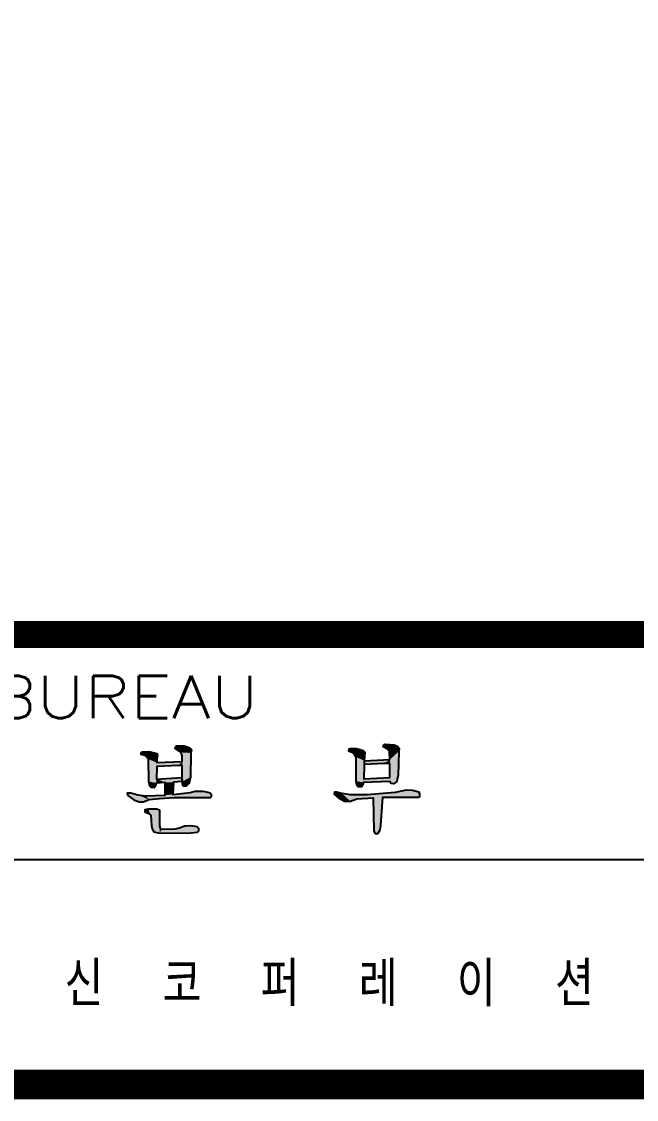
# Model space of a CAD drawing. Extents: x 0 to 841, y 0 to 594.
# Drawn here: x 513.5 to 554.8, y 14 to 86.5 of the extents above; entities that cross this region are included whole.
import ezdxf

# ---------------------------------------------------------------- set-up
doc = ezdxf.new("R2010")
doc.units = 0
doc.header["$LTSCALE"] = 700
doc.header["$MEASUREMENT"] = 0
doc.layers.add('BORD', color=7, linetype='CONTINUOUS')
doc.layers.add('SHLO', color=4, linetype='CONTINUOUS')
doc.styles.add('GHM1', font='gem1', dxfattribs={"bigfont": 'ghm1'})
doc.styles.add('GTXT', font='romans.shx', dxfattribs={"bigfont": 'whgtxt.shx'})

msp = doc.modelspace()

# ---------------------------------------------------------------- linework, layer by layer
at = {"layer": 'BORD'}
msp.add_line((29.99999999999942, 30.13200000044308), (597.9999999993009, 30.13199999927892), dxfattribs=at)
at = {"layer": 'BORD', "const_width": 2}
msp.add_lwpolyline([(30, 15), (30, 579), (826, 579), (826, 15)], close=True, dxfattribs=at)
at = {"layer": 'BORD', "const_width": 1.81602}
msp.add_lwpolyline([(30, 45.26699999929406), (826, 45.26699999929406)], dxfattribs=at)
at = {"layer": 'SHLO'}
for points in [[(524.2862553479622, 35.38054345147277), (524.28547389402, 35.67304345146869), (524.28547389402, 36.46929345146811), (524.0510377177102, 36.46929345146811), (522.5662752675539, 36.38596011813963), (522.5467389195232, 35.55262678481115), (524.2506991945388, 35.65471011814254), (524.2737520852074, 35.38512678480067), (523.6993834531872, 35.34429345146811), (523.6603107571259, 34.51096011813963), (524.8129552907899, 34.63596011813963), (525.1450732072822, 34.74012678481115), (525.6725546040229, 34.74012678481115), (526.0046725205152, 34.67762678481115), (526.1609633047315, 34.61512678481115), (526.2195723488235, 34.53179345146811), (526.2391086968541, 34.36512678481115), (526.1609633047315, 34.28179345146811), (523.7579924972792, 34.28179345146811), (522.7616387478315, 34.21929345146811), (522.0583302188147, 34.15679345146811), (521.6480669102289, 33.99012678481115), (521.3940943858593, 33.99012678481115), (521.1401218615188, 34.09429345146811), (520.6126404647489, 34.46929345146811), (520.5931041167182, 34.61512678481115), (520.8275402930572, 34.61512678481115), (521.296412645735, 34.49012678481115), (521.8238940424758, 34.42762678481115), (523.1328293603851, 34.46929345146811), (523.1328293603851, 35.32346011813963), (522.5272025714926, 35.28179345146811), (522.4881298754312, 35.07346011813963), (522.390448135307, 34.96929345146811), (522.1950846550294, 34.99012678481115), (522.097402914876, 35.07346011813963), (522.0387938708132, 35.38596011813963), (522.0192575227825, 36.88596011813963), (521.8043576944742, 37.11512678481115), (521.530848822074, 37.19846011813963), (521.530848822074, 37.32346011813963), (521.6089942141675, 37.38596011813963), (522.1169392629067, 37.38596011813963), (522.5662752675539, 37.26096011813963), (522.6248843116459, 37.13596011813963), (522.5662752675539, 36.96929345146811), (522.5662752675539, 36.65679345146811), (524.28547389402, 36.74012678481115), (524.28547389402, 37.11512678481115), (524.2073285019264, 37.34429345146811), (523.8166015413713, 37.61512678481115), (523.8361378893728, 37.71929345146811), (523.9142832814955, 37.78179345146811), (524.3831556341734, 37.78179345146811), (524.637128158543, 37.71929345146811), (524.8129552907899, 37.63596011813963), (524.9106370309432, 37.51096011813963), (524.8715643348819, 37.30262678481115), (524.8324916388206, 35.67762678481115), (524.7348098986672, 35.24012678481115), (524.5394464183896, 35.07346011813963), (524.3636192861427, 35.07346011813963), (524.3245465900814, 35.11512678481115), (524.2862553479622, 35.38054345147277)], [(536.521755198291, 36.79346011814079), (536.5205830173923, 36.512626784803), (536.5014373963181, 35.57346011813963), (538.2597087188747, 35.65679345146811), (538.2597087188747, 36.59429345146811), (537.8689817582904, 36.59429345146811), (536.547933904641, 36.53304345146928), (536.5557484438591, 36.78346011814603), (538.2597087188747, 36.86512678481115), (538.2206360228133, 37.38596011813963), (538.0838815865986, 37.55262678481115), (537.8103727142275, 37.71929345146811), (537.829909062229, 37.82346011813963), (537.9275908023824, 37.88596011813963), (538.5332175912458, 37.84429345146811), (538.7871901156154, 37.74012678481115), (538.8848718557688, 37.61512678481115), (538.8457991597074, 37.40679345146811), (538.8067264636461, 35.78179345146811), (538.7090447235219, 35.36512678481115), (538.4941448952136, 35.21929345146811), (538.3378541109682, 35.24012678481115), (538.2792450668762, 35.38596011813963), (536.4623647002859, 35.32346011813963), (536.4623647002859, 35.21929345146811), (536.3451466121019, 35.03179345146811), (536.1302467837936, 35.03179345146811), (536.0325650436403, 35.13596011813963), (535.993492347608, 35.40679345146811), (535.9739559995774, 37.03179345146811), (535.817665215332, 37.26096011813963), (535.4855472988688, 37.42762678481115), (535.5050836468995, 37.57346011813963), (535.5832290390222, 37.61512678481115), (536.0130286956387, 37.61512678481115), (536.4623647002859, 37.46929345146811), (536.5600464404101, 37.36512678481115), (536.521755198291, 36.79346011814079)], [(539.3537442084466, 34.80262678481115), (538.6113629833685, 34.63596011813963), (536.735873572657, 34.49012678481115), (535.6027653870237, 34.49012678481115), (535.0362112942216, 34.57346011813963), (534.6845570297278, 34.67762678481115), (534.5282662454824, 34.67762678481115), (534.5087298974518, 34.53179345146811), (534.8017751178827, 34.28179345146811), (535.1925020784379, 34.07346011813963), (535.3878655587155, 34.03179345146811), (535.6027653870237, 34.05262678481115), (536.0325650436403, 34.21929345146811), (537.1266005332413, 34.28179345146811), (537.1656732292736, 32.05262678481115), (537.2633549694269, 31.88596011813963), (537.4391821016739, 31.88596011813963), (537.4977911457659, 31.94846011813963), (537.5954728859192, 32.13596011813963), (537.6540819299821, 32.42762678481115), (537.7713000181661, 34.32346011813963), (540.1742708256184, 34.32346011813963), (540.2719525657717, 34.38596011813963), (540.2719525657717, 34.55262678481115), (540.193807173649, 34.67762678481115), (539.7835438650632, 34.78179345146811), (539.3537442084466, 34.80262678481115)], [(521.9801848267211, 33.53179345146811), (521.7652849984129, 33.46929345146811), (521.7652849984129, 33.34429345146811), (522.0778665668454, 33.21929345146811), (522.1755483069987, 33.11512678481115), (522.2146210030601, 32.40679345146811), (522.2536936991214, 32.19846011813963), (522.3709117872763, 31.99012678481115), (522.7616387478315, 31.90679345146811), (524.8520279868512, 31.92762678481115), (525.3209003395291, 31.96929345146811), (525.3990457316227, 32.07346011813963), (525.3990457316227, 32.21929345146811), (525.2818276434678, 32.34429345146811), (524.8520279868512, 32.40679345146811), (524.4417646782654, 32.38596011813963), (524.1096467617731, 32.24012678481115), (523.7775288453099, 32.17762678481115), (522.8788568360155, 32.15679345146811), (522.8202477919235, 32.19846011813963), (522.7811750958622, 32.42762678481115), (522.7811750958622, 33.42762678481115), (522.5662752675539, 33.53179345146811), (521.9801848267211, 33.53179345146811)]]:
    msp.add_lwpolyline(points, dxfattribs=at)
for points in [[(523.8166015413713, 37.61512678481115), (523.8361378893728, 37.71929345146811), (524.2073285019264, 37.34429345146811)], [(523.8361378893728, 37.71929345146811), (523.9142832814955, 37.78179345146811), (524.2073285019264, 37.34429345146811)], [(523.9142832814955, 37.78179345146811), (524.3831556341734, 37.78179345146811), (524.2073285019264, 37.34429345146811)], [(524.3831556341734, 37.78179345146811), (524.637128158543, 37.71929345146811), (524.2073285019264, 37.34429345146811)], [(524.637128158543, 37.71929345146811), (524.8129552907899, 37.63596011813963), (524.2073285019264, 37.34429345146811)], [(537.8103727142275, 37.71929345146811), (537.829909062229, 37.82346011813963), (538.0838815865986, 37.55262678481115)], [(537.829909062229, 37.82346011813963), (537.9275908023824, 37.88596011813963), (538.0838815865986, 37.55262678481115)], [(537.9275908023824, 37.88596011813963), (538.5332175912458, 37.84429345146811), (538.0838815865986, 37.55262678481115)], [(538.5332175912458, 37.84429345146811), (538.7871901156154, 37.74012678481115), (538.0838815865986, 37.55262678481115)], [(538.7871901156154, 37.74012678481115), (538.8848718557688, 37.61512678481115), (538.0838815865986, 37.55262678481115)], [(521.530848822074, 37.32346011813963), (521.6089942141675, 37.38596011813963), (521.8043576944742, 37.11512678481115)], [(521.530848822074, 37.19846011813963), (521.530848822074, 37.32346011813963), (521.8043576944742, 37.11512678481115)], [(521.6089942141675, 37.38596011813963), (522.1169392629067, 37.38596011813963), (521.8043576944742, 37.11512678481115)], [(522.1169392629067, 37.38596011813963), (522.5662752675539, 37.26096011813963), (521.8043576944742, 37.11512678481115)], [(522.5662752675539, 37.26096011813963), (522.6248843116459, 37.13596011813963), (521.8043576944742, 37.11512678481115)], [(522.6248843116459, 37.13596011813963), (522.5662752675539, 36.96929345146811), (521.8043576944742, 37.11512678481115)], [(522.5662752675539, 36.96929345146811), (522.5662752675539, 36.65679345146811), (521.8043576944742, 37.11512678481115)], [(521.8043576944742, 37.11512678481115), (522.5662752675539, 36.65679345146811), (522.0192575227825, 36.88596011813963)], [(524.8129552907899, 37.63596011813963), (524.9106370309432, 37.51096011813963), (524.2073285019264, 37.34429345146811)], [(524.9106370309432, 37.51096011813963), (524.8715643348819, 37.30262678481115), (524.2073285019264, 37.34429345146811)], [(524.8715643348819, 37.30262678481115), (524.8324916388206, 35.67762678481115), (524.2073285019264, 37.34429345146811)], [(524.2073285019264, 37.34429345146811), (524.8324916388206, 35.67762678481115), (524.28547389402, 37.11512678481115)], [(524.8324916388206, 35.67762678481115), (524.2862553479622, 35.38054345147277), (524.28547389402, 37.11512678481115)], [(524.28547389402, 37.11512678481115), (524.2862553479622, 35.38054345147277), (524.28547389402, 36.74012678481115)], [(535.4855472988688, 37.42762678481115), (535.5050836468995, 37.57346011813963), (535.817665215332, 37.26096011813963)], [(535.5050836468995, 37.57346011813963), (535.5832290390222, 37.61512678481115), (535.817665215332, 37.26096011813963)], [(535.5832290390222, 37.61512678481115), (536.0130286956387, 37.61512678481115), (535.817665215332, 37.26096011813963)], [(536.0130286956387, 37.61512678481115), (536.4623647002859, 37.46929345146811), (535.817665215332, 37.26096011813963)], [(536.4623647002859, 37.46929345146811), (536.5600464404101, 37.36512678481115), (535.817665215332, 37.26096011813963)], [(536.5600464404101, 37.36512678481115), (536.521755198291, 36.79346011814079), (535.817665215332, 37.26096011813963)], [(535.817665215332, 37.26096011813963), (536.521755198291, 36.79346011814079), (535.9739559995774, 37.03179345146811)], [(535.993492347608, 35.40679345146811), (535.9739559995774, 37.03179345146811), (536.4623647002859, 35.32346011813963)], [(535.9739559995774, 37.03179345146811), (536.521755198291, 36.79346011814079), (536.4623647002859, 35.32346011813963)], [(538.8848718557688, 37.61512678481115), (538.8457991597074, 37.40679345146811), (538.0838815865986, 37.55262678481115)], [(538.0838815865986, 37.55262678481115), (538.8457991597074, 37.40679345146811), (538.2206360228133, 37.38596011813963)], [(538.2206360228133, 37.38596011813963), (538.8457991597074, 37.40679345146811), (538.2597087188747, 36.86512678481115)], [(538.8457991597074, 37.40679345146811), (538.2792450668762, 35.38596011813963), (538.2597087188747, 36.86512678481115)], [(538.3378541109682, 35.24012678481115), (538.2792450668762, 35.38596011813963), (538.8457991597074, 37.40679345146811)], [(538.4941448952136, 35.21929345146811), (538.3378541109682, 35.24012678481115), (538.8457991597074, 37.40679345146811)], [(538.7090447235219, 35.36512678481115), (538.4941448952136, 35.21929345146811), (538.8457991597074, 37.40679345146811)], [(538.8067264636461, 35.78179345146811), (538.7090447235219, 35.36512678481115), (538.8457991597074, 37.40679345146811)], [(522.0387938708132, 35.38596011813963), (522.0192575227825, 36.88596011813963), (522.5272025714926, 35.28179345146811)], [(522.0192575227825, 36.88596011813963), (522.5662752675539, 36.65679345146811), (522.5272025714926, 35.28179345146811)], [(522.5272025714926, 35.28179345146811), (522.5662752675539, 36.65679345146811), (522.5467389195232, 35.55262678481115)], [(522.5467389195232, 35.55262678481115), (522.5662752675539, 36.65679345146811), (522.5662752675539, 36.38596011813963)], [(522.5662752675539, 36.65679345146811), (524.28547389402, 36.74012678481115), (522.5662752675539, 36.38596011813963)], [(522.5662752675539, 36.38596011813963), (524.28547389402, 36.74012678481115), (524.0510377177102, 36.46929345146811)], [(524.0510377177102, 36.46929345146811), (524.28547389402, 36.74012678481115), (524.28547389402, 36.46929345146811)], [(524.28547389402, 36.74012678481115), (524.2862553479622, 35.38054345147277), (524.28547389402, 36.46929345146811)], [(524.28547389402, 35.67304345146869), (524.28547389402, 36.46929345146811), (524.2862553479622, 35.38054345147277)], [(536.4623647002859, 35.32346011813963), (536.521755198291, 36.79346011814079), (536.5014373963181, 35.57346011813963)], [(536.5205830173923, 36.512626784803), (536.5014373963181, 35.57346011813963), (536.521755198291, 36.79346011814079)], [(536.521755198291, 36.79346011814079), (536.5205830173923, 36.512626784803), (536.5209737443488, 36.78179345146811), (536.5209737443488, 36.53179345146811)], [(536.5209737443488, 36.78179345146811), (536.5209737443488, 36.53179345146811), (536.5557484438591, 36.78346011814603), (536.547933904641, 36.53304345146928)], [(536.547933904641, 36.53304345146928), (536.5557484438591, 36.78346011814603), (537.8689817582904, 36.59429345146811)], [(536.5557484438591, 36.78346011814603), (538.2597087188747, 36.86512678481115), (537.8689817582904, 36.59429345146811)], [(537.8689817582904, 36.59429345146811), (538.2597087188747, 36.86512678481115), (538.2597087188747, 36.59429345146811)], [(538.2597087188747, 36.59429345146811), (538.2597087188747, 36.86512678481115), (538.2597087188747, 35.65679345146811)], [(538.2597087188747, 36.86512678481115), (538.2792450668762, 35.38596011813963), (538.2597087188747, 35.65679345146811)], [(523.1328293603851, 35.32346011813963), (522.5272025714926, 35.28179345146811), (522.5467389195232, 35.55262678481115)], [(524.2506991945388, 35.65471011814254), (524.2737520852074, 35.38512678480067), (522.5467389195232, 35.55262678481115)], [(524.2737520852074, 35.38512678480067), (523.6993834531872, 35.34429345146811), (522.5467389195232, 35.55262678481115)], [(523.6993834531872, 35.34429345146811), (523.1328293603851, 35.32346011813963), (522.5467389195232, 35.55262678481115)], [(524.28547389402, 35.38596011813963), (524.28547389402, 35.65679345146811), (524.2737520852074, 35.38512678480067), (524.2506991945388, 35.65471011814254)], [(524.2862553479622, 35.38054345147277), (524.28547389402, 35.67304345146869), (524.28547389402, 35.38596011813963), (524.28547389402, 35.65679345146811)], [(524.2862553479622, 35.38054345147277), (524.28547389402, 35.67304345146869), (524.2862553479622, 35.38054345147277)], [(524.3245465900814, 35.11512678481115), (524.2862553479622, 35.38054345147277), (524.8324916388206, 35.67762678481115)], [(524.3636192861427, 35.07346011813963), (524.3245465900814, 35.11512678481115), (524.8324916388206, 35.67762678481115)], [(524.5394464183896, 35.07346011813963), (524.3636192861427, 35.07346011813963), (524.8324916388206, 35.67762678481115)], [(524.7348098986672, 35.24012678481115), (524.5394464183896, 35.07346011813963), (524.8324916388206, 35.67762678481115)], [(538.2792450668762, 35.38596011813963), (536.4623647002859, 35.32346011813963), (538.2597087188747, 35.65679345146811)], [(538.2597087188747, 35.65679345146811), (536.4623647002859, 35.32346011813963), (536.5014373963181, 35.57346011813963)], [(522.097402914876, 35.07346011813963), (522.0387938708132, 35.38596011813963), (522.5272025714926, 35.28179345146811)], [(522.1950846550294, 34.99012678481115), (522.097402914876, 35.07346011813963), (522.5272025714926, 35.28179345146811)], [(522.390448135307, 34.96929345146811), (522.1950846550294, 34.99012678481115), (522.5272025714926, 35.28179345146811)], [(522.4881298754312, 35.07346011813963), (522.390448135307, 34.96929345146811), (522.5272025714926, 35.28179345146811)], [(523.6603107571259, 34.51096011813963), (523.1328293603851, 35.32346011813963), (523.6993834531872, 35.34429345146811)], [(523.1328293603851, 34.46929345146811), (523.1328293603851, 35.32346011813963), (523.6603107571259, 34.51096011813963)], [(536.0325650436403, 35.13596011813963), (535.993492347608, 35.40679345146811), (536.4623647002859, 35.32346011813963)], [(536.1302467837936, 35.03179345146811), (536.0325650436403, 35.13596011813963), (536.4623647002859, 35.32346011813963)], [(536.3451466121019, 35.03179345146811), (536.1302467837936, 35.03179345146811), (536.4623647002859, 35.32346011813963)], [(536.4623647002859, 35.21929345146811), (536.3451466121019, 35.03179345146811), (536.4623647002859, 35.32346011813963)], [(539.7835438650632, 34.78179345146811), (539.3537442084466, 34.80262678481115), (538.6113629833685, 34.63596011813963)], [(520.6126404647489, 34.46929345146811), (520.5931041167182, 34.61512678481115), (522.0583302188147, 34.15679345146811)], [(520.5931041167182, 34.61512678481115), (520.8275402930572, 34.61512678481115), (522.0583302188147, 34.15679345146811)], [(521.1401218615188, 34.09429345146811), (520.6126404647489, 34.46929345146811), (522.0583302188147, 34.15679345146811)], [(520.8275402930572, 34.61512678481115), (521.296412645735, 34.49012678481115), (522.0583302188147, 34.15679345146811)], [(521.3940943858593, 33.99012678481115), (521.1401218615188, 34.09429345146811), (522.0583302188147, 34.15679345146811)], [(521.296412645735, 34.49012678481115), (521.8238940424758, 34.42762678481115), (522.0583302188147, 34.15679345146811)], [(521.6480669102289, 33.99012678481115), (521.3940943858593, 33.99012678481115), (522.0583302188147, 34.15679345146811)], [(521.8238940424758, 34.42762678481115), (523.1328293603851, 34.46929345146811), (522.0583302188147, 34.15679345146811)], [(522.7616387478315, 34.21929345146811), (522.0583302188147, 34.15679345146811), (524.8129552907899, 34.63596011813963)], [(524.8129552907899, 34.63596011813963), (522.0583302188147, 34.15679345146811), (523.6603107571259, 34.51096011813963)], [(522.0583302188147, 34.15679345146811), (523.1328293603851, 34.46929345146811), (523.6603107571259, 34.51096011813963)], [(523.7579924972792, 34.28179345146811), (522.7616387478315, 34.21929345146811), (524.8129552907899, 34.63596011813963)], [(526.1609633047315, 34.28179345146811), (523.7579924972792, 34.28179345146811), (524.8129552907899, 34.63596011813963)], [(525.1450732072822, 34.74012678481115), (525.6725546040229, 34.74012678481115), (524.8129552907899, 34.63596011813963)], [(525.6725546040229, 34.74012678481115), (526.0046725205152, 34.67762678481115), (524.8129552907899, 34.63596011813963)], [(526.0046725205152, 34.67762678481115), (526.1609633047315, 34.61512678481115), (524.8129552907899, 34.63596011813963)], [(526.1609633047315, 34.61512678481115), (526.2195723488235, 34.53179345146811), (524.8129552907899, 34.63596011813963)], [(526.2195723488235, 34.53179345146811), (526.2391086968541, 34.36512678481115), (524.8129552907899, 34.63596011813963)], [(526.2391086968541, 34.36512678481115), (526.1609633047315, 34.28179345146811), (524.8129552907899, 34.63596011813963)], [(534.5282662454824, 34.67762678481115), (534.5087298974518, 34.53179345146811), (535.0362112942216, 34.57346011813963)], [(534.5087298974518, 34.53179345146811), (534.8017751178827, 34.28179345146811), (535.0362112942216, 34.57346011813963)], [(534.6845570297278, 34.67762678481115), (534.5282662454824, 34.67762678481115), (535.0362112942216, 34.57346011813963)], [(534.8017751178827, 34.28179345146811), (535.1925020784379, 34.07346011813963), (535.0362112942216, 34.57346011813963)], [(535.1925020784379, 34.07346011813963), (535.3878655587155, 34.03179345146811), (535.0362112942216, 34.57346011813963)], [(535.3878655587155, 34.03179345146811), (535.6027653870237, 34.05262678481115), (535.0362112942216, 34.57346011813963)], [(535.6027653870237, 34.05262678481115), (536.0325650436403, 34.21929345146811), (535.0362112942216, 34.57346011813963)], [(535.0362112942216, 34.57346011813963), (536.0325650436403, 34.21929345146811), (535.6027653870237, 34.49012678481115)], [(536.0325650436403, 34.21929345146811), (537.1266005332413, 34.28179345146811), (535.6027653870237, 34.49012678481115)], [(537.1266005332413, 34.28179345146811), (537.7713000181661, 34.32346011813963), (535.6027653870237, 34.49012678481115)], [(535.6027653870237, 34.49012678481115), (537.7713000181661, 34.32346011813963), (536.735873572657, 34.49012678481115)], [(536.735873572657, 34.49012678481115), (537.7713000181661, 34.32346011813963), (538.6113629833685, 34.63596011813963)], [(537.6540819299821, 32.42762678481115), (537.7713000181661, 34.32346011813963), (537.1266005332413, 34.28179345146811)], [(537.1656732292736, 32.05262678481115), (537.2633549694269, 31.88596011813963), (537.1266005332413, 34.28179345146811)], [(537.2633549694269, 31.88596011813963), (537.4391821016739, 31.88596011813963), (537.1266005332413, 34.28179345146811)], [(537.4391821016739, 31.88596011813963), (537.4977911457659, 31.94846011813963), (537.1266005332413, 34.28179345146811)], [(537.4977911457659, 31.94846011813963), (537.5954728859192, 32.13596011813963), (537.1266005332413, 34.28179345146811)], [(537.5954728859192, 32.13596011813963), (537.6540819299821, 32.42762678481115), (537.1266005332413, 34.28179345146811)], [(540.193807173649, 34.67762678481115), (539.7835438650632, 34.78179345146811), (537.7713000181661, 34.32346011813963)], [(537.7713000181661, 34.32346011813963), (539.7835438650632, 34.78179345146811), (538.6113629833685, 34.63596011813963)], [(540.2719525657717, 34.55262678481115), (540.193807173649, 34.67762678481115), (537.7713000181661, 34.32346011813963)], [(540.2719525657717, 34.38596011813963), (540.2719525657717, 34.55262678481115), (537.7713000181661, 34.32346011813963)], [(540.1742708256184, 34.32346011813963), (540.2719525657717, 34.38596011813963), (537.7713000181661, 34.32346011813963)], [(521.9801848267211, 33.53179345146811), (521.7652849984129, 33.46929345146811), (521.9801848267211, 33.53179345146811)], [(521.7652849984129, 33.46929345146811), (521.7652849984129, 33.34429345146811), (521.9801848267211, 33.53179345146811)], [(521.7652849984129, 33.34429345146811), (522.0778665668454, 33.21929345146811), (521.9801848267211, 33.53179345146811)], [(522.0778665668454, 33.21929345146811), (522.1755483069987, 33.11512678481115), (521.9801848267211, 33.53179345146811)], [(522.5662752675539, 33.53179345146811), (521.9801848267211, 33.53179345146811), (522.7811750958622, 32.42762678481115)], [(522.1755483069987, 33.11512678481115), (522.7616387478315, 31.90679345146811), (521.9801848267211, 33.53179345146811)], [(522.7811750958622, 32.42762678481115), (521.9801848267211, 33.53179345146811), (522.7616387478315, 31.90679345146811)], [(522.7811750958622, 33.42762678481115), (522.5662752675539, 33.53179345146811), (522.7811750958622, 32.42762678481115)], [(522.2146210030601, 32.40679345146811), (522.2536936991214, 32.19846011813963), (522.1755483069987, 33.11512678481115)], [(522.2536936991214, 32.19846011813963), (522.3709117872763, 31.99012678481115), (522.1755483069987, 33.11512678481115)], [(522.3709117872763, 31.99012678481115), (522.7616387478315, 31.90679345146811), (522.1755483069987, 33.11512678481115)], [(522.8202477919235, 32.19846011813963), (522.7811750958622, 32.42762678481115), (522.7616387478315, 31.90679345146811)], [(525.2818276434678, 32.34429345146811), (524.8520279868512, 32.40679345146811), (522.7616387478315, 31.90679345146811)], [(524.8520279868512, 32.40679345146811), (524.1096467617731, 32.24012678481115), (522.7616387478315, 31.90679345146811)], [(525.3990457316227, 32.21929345146811), (525.2818276434678, 32.34429345146811), (522.7616387478315, 31.90679345146811)], [(524.1096467617731, 32.24012678481115), (523.7775288453099, 32.17762678481115), (522.7616387478315, 31.90679345146811)], [(525.3990457316227, 32.07346011813963), (525.3990457316227, 32.21929345146811), (522.7616387478315, 31.90679345146811)], [(522.8788568360155, 32.15679345146811), (522.8202477919235, 32.19846011813963), (522.7616387478315, 31.90679345146811)], [(523.7775288453099, 32.17762678481115), (522.8788568360155, 32.15679345146811), (522.7616387478315, 31.90679345146811)], [(525.3209003395291, 31.96929345146811), (525.3990457316227, 32.07346011813963), (522.7616387478315, 31.90679345146811)], [(524.8520279868512, 31.92762678481115), (525.3209003395291, 31.96929345146811), (522.7616387478315, 31.90679345146811)], [(524.4417646782654, 32.38596011813963), (524.1096467617731, 32.24012678481115), (524.8520279868512, 32.40679345146811)]]:
    msp.add_solid(points, dxfattribs=at)

# ---------------------------------------------------------------- texts
at = {"layer": 'SHLO', "style": 'GTXT', "width": 1.2}
msp.add_text('SEOUL METROPOLITAN RAPID TRANSIT BUREAU', height=2.85, dxfattribs=at).set_placement((423.4563997149264, 39.64215744340734))
at = {"layer": 'SHLO', "style": 'GHM1'}
for s, p in [('신', (516.3590510580741, 20.26806883915415)), ('코', (522.9590510580741, 20.26806883915415)), ('퍼', (529.5590510580741, 20.26806883915415)), ('레', (536.1590510580742, 20.26806883915415)), ('이', (542.7590510580741, 20.26806883915415)), ('션', (549.3590510580741, 20.26806883915415))]:
    msp.add_text(s, height=3, dxfattribs=at).set_placement(p)

doc.saveas('drawing.dxf')
